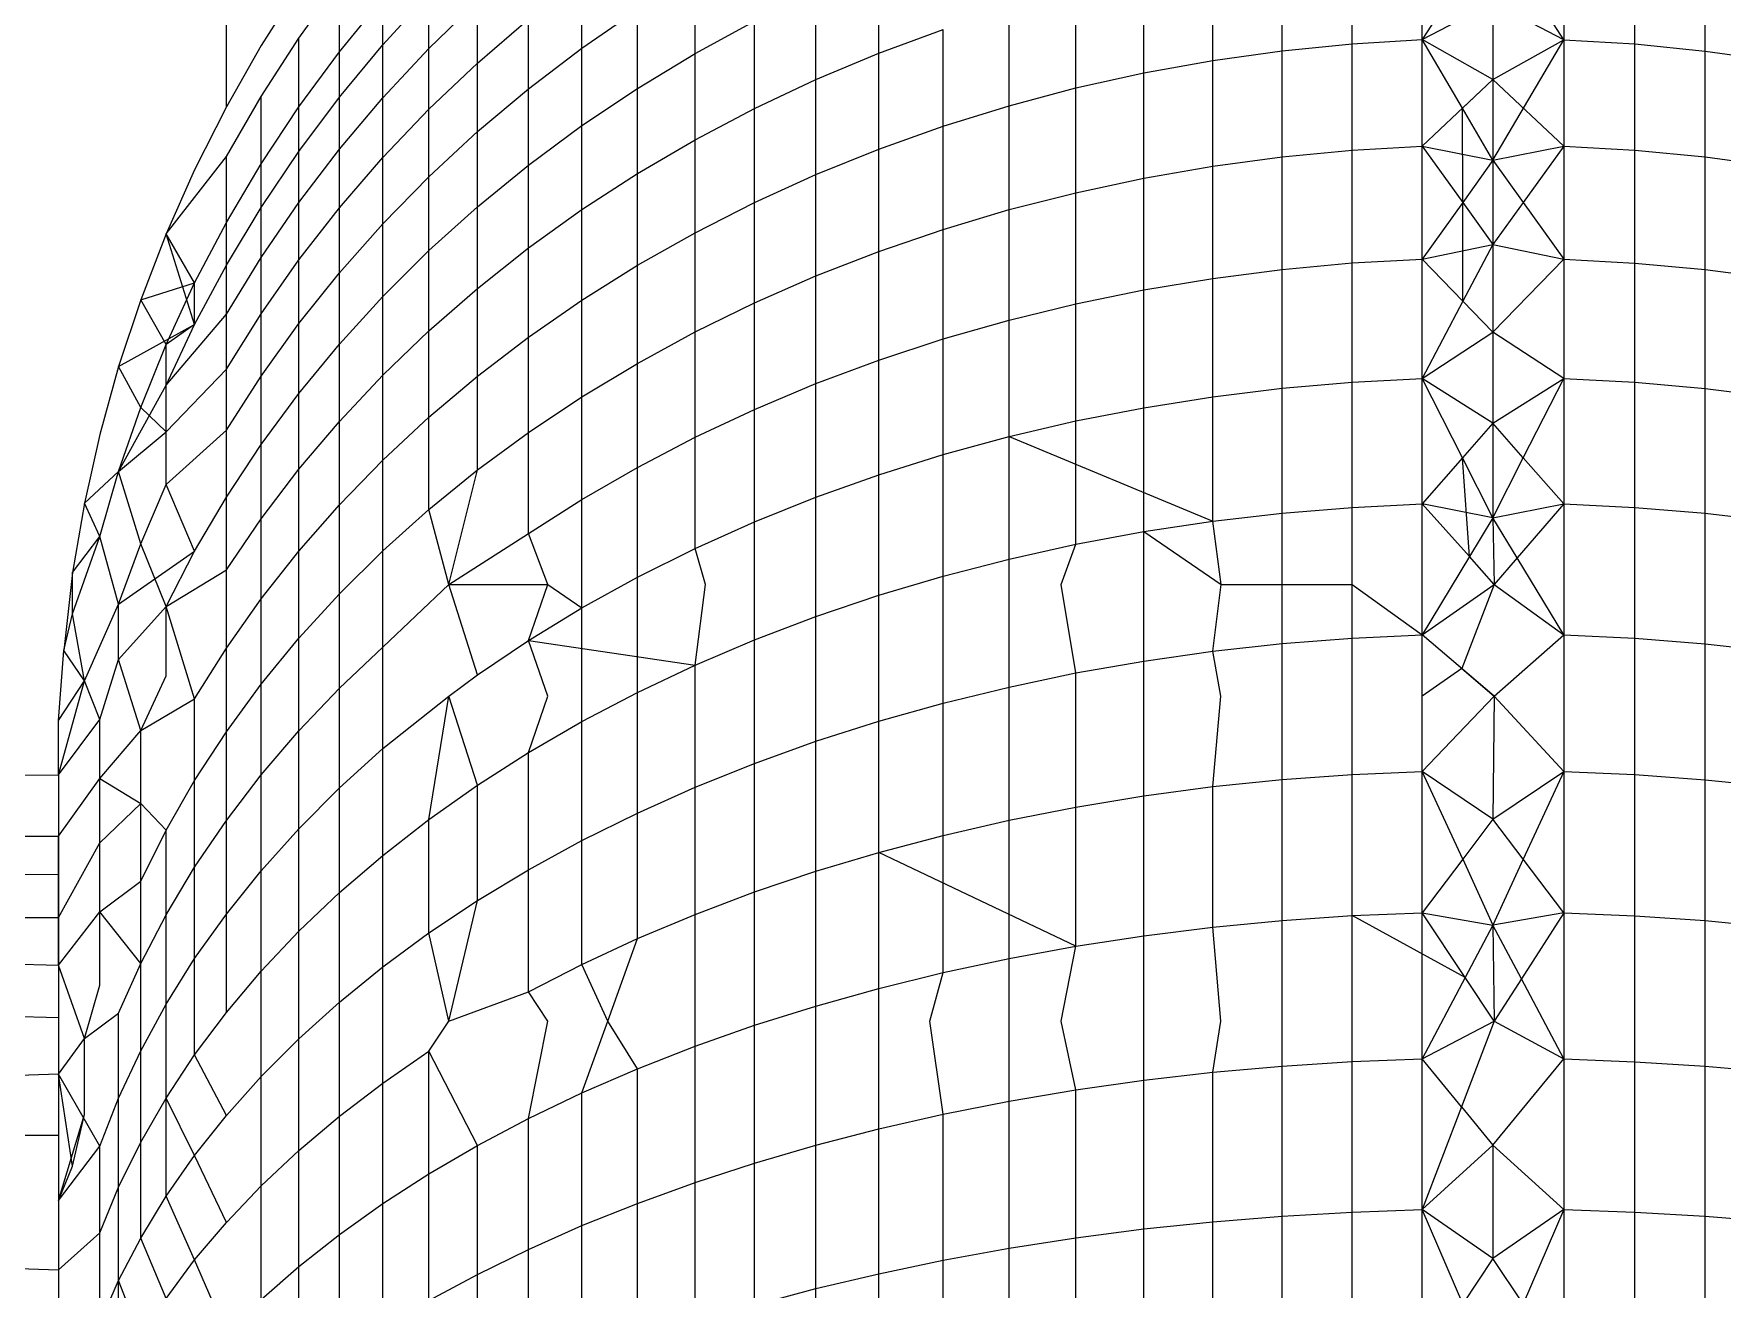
# Model space of a CAD drawing. Header units: inches. Extents: x 17 to 4615, y 5 to 3256.
# Drawn here: x 741.915 to 743.207, y 2418.563 to 2419.524 of the extents above; entities that cross this region are included whole.
import ezdxf

# ---------------------------------------------------------------- set-up
doc = ezdxf.new("R2010")
doc.units = ezdxf.units.IN
doc.header["$MEASUREMENT"] = 0

msp = doc.modelspace()

# ---------------------------------------------------------------- linework, layer by layer
for p, q in [((742.0622, 2419.4679), (742.0263, 2516.9059)), ((743.0858, 2419.5191), (743.0315, 2419.6033)), ((742.8702, 2419.5107), (742.8702, 2419.5866)), ((742.9237, 2419.516), (742.9237, 2419.5921)), ((742.9775, 2419.5192), (742.9775, 2419.5954)), ((743.0858, 2419.5954), (743.0858, 2419.5191)), ((743.1401, 2419.5159), (743.1401, 2419.592)), ((743.194, 2419.5105), (743.194, 2419.5865)), ((742.5616, 2419.5088), (742.5616, 2419.5769)), ((742.8171, 2419.5033), (742.8171, 2419.5789)), ((742.1177, 2419.5603), (742.0888, 2419.5147)), ((742.1177, 2419.5204), (742.1487, 2419.5637)), ((742.1487, 2419.5099), (742.1487, 2419.5637)), ((742.3342, 2419.5127), (742.3342, 2419.5667)), ((742.4209, 2419.5085), (742.4209, 2419.5693)), ((742.7644, 2419.4938), (742.7644, 2419.5691)), ((743.0087, 2419.5677), (742.9775, 2419.5192)), ((742.1487, 2419.5099), (742.1819, 2419.5506)), ((742.1819, 2419.5153), (742.2171, 2419.5537)), ((742.1819, 2419.5153), (742.1819, 2419.5506)), ((742.2171, 2419.5124), (742.2171, 2419.5537)), ((742.2171, 2419.5124), (742.2543, 2419.5485)), ((742.2543, 2419.5012), (742.2543, 2419.5485)), ((742.5134, 2419.4886), (742.5134, 2419.5561)), ((742.7124, 2419.4822), (742.7124, 2419.5572)), ((742.9775, 2419.5192), (743.0315, 2419.5474)), ((743.0858, 2419.5191), (743.0315, 2419.5474)), ((743.0315, 2419.5474), (743.0315, 2419.4886)), ((742.2543, 2419.5012), (742.2934, 2419.5349)), ((742.2934, 2419.4816), (742.2934, 2419.5349)), ((742.3342, 2419.5127), (742.3768, 2419.5419)), ((742.3768, 2419.4819), (742.3768, 2419.5419)), ((742.4209, 2419.5085), (742.4664, 2419.5333)), ((742.4664, 2419.4665), (742.4664, 2419.5333)), ((742.6612, 2419.4686), (742.6612, 2419.5431)), ((742.0888, 2419.4757), (742.1177, 2419.5204)), ((742.1177, 2419.4677), (742.1177, 2419.5204)), ((742.5616, 2419.5088), (742.6109, 2419.5269)), ((742.6109, 2419.453), (742.6109, 2419.5269)), ((742.0888, 2419.5147), (742.0622, 2419.4679)), ((742.1177, 2419.4677), (742.1487, 2419.5099)), ((742.1487, 2419.4752), (742.1819, 2419.5153)), ((742.1487, 2419.4752), (742.1487, 2419.5099)), ((742.1819, 2419.4747), (742.1819, 2419.5153)), ((742.1819, 2419.4747), (742.2171, 2419.5124)), ((742.2171, 2419.4659), (742.2171, 2419.5124)), ((742.2934, 2419.4816), (742.3342, 2419.5127)), ((742.3342, 2419.4534), (742.3342, 2419.5127)), ((742.3768, 2419.4819), (742.4209, 2419.5085)), ((742.4209, 2419.4425), (742.4209, 2419.5085)), ((742.5134, 2419.4886), (742.5616, 2419.5088)), ((742.5616, 2419.4355), (742.5616, 2419.5088)), ((742.8171, 2419.5033), (742.8702, 2419.5107)), ((742.8702, 2419.5107), (742.9237, 2419.516)), ((742.8702, 2419.4295), (742.8702, 2419.5107)), ((742.9237, 2419.516), (742.9775, 2419.5192)), ((742.9237, 2419.4346), (742.9237, 2419.516)), ((742.9775, 2419.4377), (742.9775, 2419.5192)), ((743.0315, 2419.4886), (742.9775, 2419.5192)), ((743.0082, 2419.4667), (742.9775, 2419.5192)), ((743.0315, 2419.4886), (743.0858, 2419.5191)), ((743.0315, 2419.4269), (743.0858, 2419.5191)), ((743.0858, 2419.5191), (743.1401, 2419.5159)), ((743.0858, 2419.5191), (743.0858, 2419.4377)), ((743.1401, 2419.5159), (743.194, 2419.5105)), ((743.1401, 2419.4346), (743.1401, 2419.5159)), ((743.194, 2419.5105), (743.2475, 2419.503)), ((743.194, 2419.4294), (743.194, 2419.5105)), ((742.2171, 2419.4659), (742.2543, 2419.5012)), ((742.2543, 2419.4488), (742.2543, 2419.5012)), ((742.7124, 2419.4822), (742.7644, 2419.4938)), ((742.7644, 2419.4938), (742.8171, 2419.5033)), ((742.7644, 2419.4133), (742.7644, 2419.4938)), ((742.8171, 2419.4224), (742.8171, 2419.5033)), ((742.2543, 2419.4488), (742.2934, 2419.4816)), ((742.2934, 2419.4232), (742.2934, 2419.4816)), ((742.3342, 2419.4534), (742.3768, 2419.4819)), ((742.3768, 2419.4167), (742.3768, 2419.4819)), ((742.4664, 2419.4665), (742.5134, 2419.4886)), ((742.5134, 2419.416), (742.5134, 2419.4886)), ((742.6612, 2419.4686), (742.7124, 2419.4822)), ((742.7124, 2419.4021), (742.7124, 2419.4822)), ((742.9775, 2419.4377), (743.0315, 2419.4886)), ((743.0082, 2419.4667), (743.0315, 2419.4886)), ((743.0858, 2419.4377), (743.0315, 2419.4886)), ((743.0315, 2419.4886), (743.0315, 2419.4269)), ((742.0622, 2419.4679), (742.0379, 2419.4197)), ((742.0622, 2419.4297), (742.0888, 2419.4757)), ((742.0888, 2419.4241), (742.0888, 2419.4757)), ((742.0888, 2419.4241), (742.1177, 2419.4677)), ((742.1177, 2419.4337), (742.1487, 2419.4752)), ((742.1177, 2419.4337), (742.1177, 2419.4677)), ((742.1487, 2419.4354), (742.1487, 2419.4752)), ((742.1487, 2419.4354), (742.1819, 2419.4747)), ((742.1819, 2419.429), (742.1819, 2419.4747)), ((742.6109, 2419.453), (742.6612, 2419.4686)), ((742.6612, 2419.3891), (742.6612, 2419.4686)), ((742.1819, 2419.429), (742.2171, 2419.4659)), ((742.2171, 2419.4143), (742.2171, 2419.4659)), ((742.4209, 2419.4425), (742.4664, 2419.4665)), ((742.4664, 2419.3946), (742.4664, 2419.4665)), ((743.0315, 2419.4269), (743.0082, 2419.4667)), ((743.0084, 2419.3946), (743.0082, 2419.4667)), ((742.2171, 2419.4143), (742.2543, 2419.4488)), ((742.2543, 2419.3913), (742.2543, 2419.4488)), ((742.2934, 2419.4232), (742.3342, 2419.4534)), ((742.3342, 2419.3891), (742.3342, 2419.4534)), ((742.3768, 2419.4167), (742.4209, 2419.4425)), ((742.4209, 2419.3714), (742.4209, 2419.4425)), ((742.5616, 2419.4355), (742.6109, 2419.453)), ((742.6109, 2419.374), (742.6109, 2419.453)), ((742.0161, 2419.3705), (742.0622, 2419.4297)), ((742.0622, 2419.3792), (742.0622, 2419.4297)), ((742.0888, 2419.3908), (742.1177, 2419.4337)), ((742.1177, 2419.3946), (742.1487, 2419.4354)), ((742.1177, 2419.3946), (742.1177, 2419.4337)), ((742.1487, 2419.3905), (742.1487, 2419.4354)), ((742.1487, 2419.3905), (742.1819, 2419.429)), ((742.1819, 2419.3783), (742.1819, 2419.429)), ((742.5134, 2419.416), (742.5616, 2419.4355)), ((742.5616, 2419.3571), (742.5616, 2419.4355)), ((742.8171, 2419.4224), (742.8702, 2419.4295)), ((742.8702, 2419.4295), (742.9237, 2419.4346)), ((742.8702, 2419.3434), (742.8702, 2419.4295)), ((742.9237, 2419.4346), (742.9775, 2419.4377)), ((742.9237, 2419.3483), (742.9237, 2419.4346)), ((742.9775, 2419.3512), (742.9775, 2419.4377)), ((742.9775, 2419.4377), (743.0315, 2419.4269)), ((742.9775, 2419.4377), (743.0084, 2419.3946)), ((743.0315, 2419.4269), (743.0858, 2419.4377)), ((743.0858, 2419.4377), (743.0547, 2419.3946)), ((743.0858, 2419.4377), (743.1401, 2419.4346)), ((743.0858, 2419.4377), (743.0858, 2419.3512)), ((743.1401, 2419.4346), (743.194, 2419.4294)), ((743.1401, 2419.3482), (743.1401, 2419.4346)), ((743.194, 2419.4294), (743.2475, 2419.4221)), ((743.194, 2419.3432), (743.194, 2419.4294)), ((742.0379, 2419.4197), (742.0161, 2419.3705)), ((742.0622, 2419.3792), (742.0888, 2419.4241)), ((742.0888, 2419.3908), (742.0888, 2419.4241)), ((742.2543, 2419.3913), (742.2934, 2419.4232)), ((742.2934, 2419.3598), (742.2934, 2419.4232)), ((742.3342, 2419.3891), (742.3768, 2419.4167)), ((742.3768, 2419.3465), (742.3768, 2419.4167)), ((742.4664, 2419.3946), (742.5134, 2419.416)), ((742.5134, 2419.3384), (742.5134, 2419.416)), ((742.7644, 2419.4133), (742.8171, 2419.4224)), ((742.8171, 2419.3365), (742.8171, 2419.4224)), ((743.0315, 2419.4269), (743.0084, 2419.3946)), ((743.0315, 2419.4269), (743.0315, 2419.3625)), ((743.0315, 2419.4269), (743.0547, 2419.3946)), ((742.1819, 2419.3783), (742.2171, 2419.4143)), ((742.2171, 2419.3578), (742.2171, 2419.4143)), ((742.7124, 2419.4021), (742.7644, 2419.4133)), ((742.7644, 2419.3278), (742.7644, 2419.4133)), ((742.0622, 2419.3466), (742.0888, 2419.3908)), ((742.0888, 2419.3525), (742.1177, 2419.3946)), ((742.0888, 2419.3525), (742.0888, 2419.3908)), ((742.1177, 2419.3507), (742.1177, 2419.3946)), ((742.1177, 2419.3507), (742.1487, 2419.3905)), ((742.1487, 2419.3408), (742.1487, 2419.3905)), ((742.2171, 2419.3578), (742.2543, 2419.3913)), ((742.2543, 2419.3288), (742.2543, 2419.3913)), ((742.4209, 2419.3714), (742.4664, 2419.3946)), ((742.4664, 2419.3178), (742.4664, 2419.3946)), ((742.6612, 2419.3891), (742.7124, 2419.4021)), ((742.7124, 2419.3171), (742.7124, 2419.4021)), ((743.0084, 2419.3946), (742.9775, 2419.3512)), ((743.0084, 2419.3946), (743.0315, 2419.3625)), ((743.0086, 2419.319), (743.0084, 2419.3946)), ((743.0547, 2419.3946), (743.0315, 2419.3625)), ((743.0547, 2419.3946), (743.0858, 2419.3512)), ((742.0379, 2419.3331), (742.0622, 2419.3792)), ((742.0622, 2419.3466), (742.0622, 2419.3792)), ((742.1487, 2419.3408), (742.1819, 2419.3783)), ((742.1819, 2419.3227), (742.1819, 2419.3783)), ((742.2934, 2419.3598), (742.3342, 2419.3891)), ((742.3342, 2419.3198), (742.3342, 2419.3891)), ((742.6109, 2419.374), (742.6612, 2419.3891)), ((742.6612, 2419.3046), (742.6612, 2419.3891)), ((742.0161, 2419.3705), (741.9967, 2419.3202)), ((742.0379, 2419.3331), (742.0161, 2419.3705)), ((742.0379, 2419.3012), (742.0161, 2419.3705)), ((742.3768, 2419.3465), (742.4209, 2419.3714)), ((742.4209, 2419.2955), (742.4209, 2419.3714)), ((742.5616, 2419.3571), (742.6109, 2419.374)), ((742.6109, 2419.2902), (742.6109, 2419.374)), ((742.0622, 2419.3092), (742.0888, 2419.3525)), ((742.0888, 2419.3095), (742.0888, 2419.3525)), ((742.1819, 2419.3227), (742.2171, 2419.3578)), ((742.2171, 2419.2964), (742.2171, 2419.3578)), ((742.2543, 2419.3288), (742.2934, 2419.3598)), ((742.2934, 2419.2915), (742.2934, 2419.3598)), ((742.5134, 2419.3384), (742.5616, 2419.3571)), ((742.5616, 2419.274), (742.5616, 2419.3571)), ((742.9775, 2419.3512), (743.0315, 2419.3625)), ((743.0315, 2419.3625), (743.0086, 2419.319)), ((743.0315, 2419.3625), (743.0858, 2419.3512)), ((743.0315, 2419.3625), (743.0315, 2419.2954)), ((742.0379, 2419.3012), (742.0622, 2419.3466)), ((742.0622, 2419.3092), (742.0622, 2419.3466)), ((742.0888, 2419.3095), (742.1177, 2419.3507)), ((742.1177, 2419.3019), (742.1177, 2419.3507)), ((742.1177, 2419.3019), (742.1487, 2419.3408)), ((742.1487, 2419.2862), (742.1487, 2419.3408)), ((742.3342, 2419.3198), (742.3768, 2419.3465)), ((742.3768, 2419.2715), (742.3768, 2419.3465)), ((742.4664, 2419.3178), (742.5134, 2419.3384)), ((742.5134, 2419.256), (742.5134, 2419.3384)), ((742.8171, 2419.3365), (742.8702, 2419.3434)), ((742.8702, 2419.3434), (742.9237, 2419.3483)), ((742.8702, 2419.2524), (742.8702, 2419.3434)), ((742.9237, 2419.3483), (742.9775, 2419.3512)), ((742.9237, 2419.2571), (742.9237, 2419.3483)), ((742.9775, 2419.2599), (742.9775, 2419.3512)), ((743.0086, 2419.319), (742.9775, 2419.3512)), ((743.0315, 2419.2954), (743.0858, 2419.3512)), ((743.0858, 2419.3512), (743.1401, 2419.3482)), ((743.0858, 2419.3512), (743.0858, 2419.2599)), ((743.1401, 2419.3482), (743.194, 2419.3432)), ((743.1401, 2419.257), (743.1401, 2419.3482)), ((743.194, 2419.3432), (743.2475, 2419.3363)), ((743.194, 2419.2523), (743.194, 2419.3432)), ((741.9967, 2419.3202), (742.0379, 2419.3331)), ((742.0161, 2419.2859), (742.0379, 2419.3331)), ((742.0379, 2419.3012), (742.0379, 2419.3331)), ((742.2171, 2419.2964), (742.2543, 2419.3288)), ((742.2543, 2419.2617), (742.2543, 2419.3288)), ((742.7124, 2419.3171), (742.7644, 2419.3278)), ((742.7644, 2419.3278), (742.8171, 2419.3365)), ((742.7644, 2419.2375), (742.7644, 2419.3278)), ((742.8171, 2419.2459), (742.8171, 2419.3365)), ((741.9967, 2419.3202), (741.9797, 2419.269)), ((742.0161, 2419.2859), (741.9967, 2419.3202)), ((742.1487, 2419.2862), (742.1819, 2419.3227)), ((742.1819, 2419.2624), (742.1819, 2419.3227)), ((742.2934, 2419.2915), (742.3342, 2419.3198)), ((742.3342, 2419.2459), (742.3342, 2419.3198)), ((742.4209, 2419.2955), (742.4664, 2419.3178)), ((742.4664, 2419.2363), (742.4664, 2419.3178)), ((742.6612, 2419.3046), (742.7124, 2419.3171)), ((742.7124, 2419.2274), (742.7124, 2419.3171)), ((743.0086, 2419.319), (742.9775, 2419.2599)), ((743.0315, 2419.2954), (743.0086, 2419.319)), ((741.9797, 2419.269), (742.0379, 2419.3012)), ((742.0161, 2419.2548), (742.0622, 2419.3092)), ((742.0161, 2419.2548), (742.0379, 2419.3012)), ((742.0379, 2419.3012), (742.0161, 2419.2859)), ((742.0622, 2419.2671), (742.0888, 2419.3095)), ((742.0622, 2419.2671), (742.0622, 2419.3092)), ((742.0888, 2419.2617), (742.0888, 2419.3095)), ((742.0888, 2419.2617), (742.1177, 2419.3019)), ((742.1177, 2419.2484), (742.1177, 2419.3019)), ((742.6109, 2419.2902), (742.6612, 2419.3046)), ((742.6612, 2419.2154), (742.6612, 2419.3046)), ((742.1819, 2419.2624), (742.2171, 2419.2964)), ((742.2171, 2419.2303), (742.2171, 2419.2964)), ((742.2543, 2419.2617), (742.2934, 2419.2915)), ((742.2934, 2419.2186), (742.2934, 2419.2915)), ((742.3768, 2419.2715), (742.4209, 2419.2955)), ((742.4209, 2419.2149), (742.4209, 2419.2955)), ((742.5616, 2419.274), (742.6109, 2419.2902)), ((742.6109, 2419.2017), (742.6109, 2419.2902)), ((742.9775, 2419.2599), (743.0315, 2419.2954)), ((743.0858, 2419.2599), (743.0315, 2419.2954)), ((743.0315, 2419.2954), (743.0315, 2419.2257)), ((741.9967, 2419.2377), (742.0161, 2419.2859)), ((742.0161, 2419.2548), (742.0161, 2419.2859)), ((742.1177, 2419.2484), (742.1487, 2419.2862)), ((742.1487, 2419.227), (742.1487, 2419.2862)), ((742.5134, 2419.256), (742.5616, 2419.274)), ((742.5616, 2419.1862), (742.5616, 2419.274)), ((741.9797, 2419.269), (741.9653, 2419.2171)), ((741.9967, 2419.2377), (741.9797, 2419.269)), ((742.0161, 2419.2191), (742.0622, 2419.2671)), ((742.0622, 2419.2203), (742.0622, 2419.2671)), ((742.0622, 2419.2203), (742.0888, 2419.2617)), ((742.0888, 2419.2093), (742.0888, 2419.2617)), ((742.1487, 2419.227), (742.1819, 2419.2624)), ((742.1819, 2419.1975), (742.1819, 2419.2624)), ((742.2171, 2419.2303), (742.2543, 2419.2617)), ((742.2543, 2419.1899), (742.2543, 2419.2617)), ((742.3342, 2419.2459), (742.3768, 2419.2715)), ((742.3768, 2419.1919), (742.3768, 2419.2715)), ((741.9797, 2419.1887), (742.0161, 2419.2548)), ((742.0161, 2419.2191), (742.0161, 2419.2548)), ((742.0888, 2419.2093), (742.1177, 2419.2484)), ((742.1177, 2419.1904), (742.1177, 2419.2484)), ((742.4664, 2419.2363), (742.5134, 2419.256)), ((742.5134, 2419.1691), (742.5134, 2419.256)), ((742.8171, 2419.2459), (742.8702, 2419.2524)), ((742.8702, 2419.2524), (742.9237, 2419.2571)), ((742.8702, 2419.1569), (742.8702, 2419.2524)), ((742.9237, 2419.2571), (742.9775, 2419.2599)), ((742.9237, 2419.1613), (742.9237, 2419.2571)), ((742.9775, 2419.164), (742.9775, 2419.2599)), ((743.0315, 2419.2257), (742.9775, 2419.2599)), ((743.0083, 2419.1992), (742.9775, 2419.2599)), ((743.0315, 2419.2257), (743.0858, 2419.2599)), ((743.0548, 2419.1992), (743.0858, 2419.2599)), ((743.0858, 2419.2599), (743.1401, 2419.257)), ((743.0858, 2419.2599), (743.0858, 2419.164)), ((743.1401, 2419.257), (743.194, 2419.2523)), ((743.1401, 2419.1613), (743.1401, 2419.257)), ((743.194, 2419.2523), (743.2475, 2419.2457)), ((743.194, 2419.1568), (743.194, 2419.2523)), ((741.9797, 2419.1887), (741.9967, 2419.2377)), ((741.9967, 2419.2377), (742.0161, 2419.2191)), ((742.2934, 2419.2186), (742.3342, 2419.2459)), ((742.3342, 2419.1673), (742.3342, 2419.2459)), ((742.4209, 2419.2149), (742.4664, 2419.2363)), ((742.4664, 2419.1503), (742.4664, 2419.2363)), ((742.7124, 2419.2274), (742.7644, 2419.2375)), ((742.7644, 2419.2375), (742.8171, 2419.2459)), ((742.7644, 2419.1428), (742.7644, 2419.2375)), ((742.8171, 2419.1507), (742.8171, 2419.2459)), ((742.1177, 2419.1904), (742.1487, 2419.227)), ((742.1487, 2419.1633), (742.1487, 2419.227)), ((742.1819, 2419.1975), (742.2171, 2419.2303)), ((742.2171, 2419.1597), (742.2171, 2419.2303)), ((742.6612, 2419.2154), (742.7124, 2419.2274)), ((742.7124, 2419.1331), (742.7124, 2419.2274)), ((743.0315, 2419.2257), (743.0083, 2419.1992)), ((743.0315, 2419.2257), (743.0315, 2419.1534)), ((743.0548, 2419.1992), (743.0315, 2419.2257)), ((741.9653, 2419.2171), (741.9535, 2419.1645)), ((741.9797, 2419.1887), (742.0161, 2419.2191)), ((742.0161, 2419.1789), (742.0622, 2419.2203)), ((742.0161, 2419.1789), (742.0161, 2419.2191)), ((742.0622, 2419.1691), (742.0622, 2419.2203)), ((742.0622, 2419.1691), (742.0888, 2419.2093)), ((742.0888, 2419.1525), (742.0888, 2419.2093)), ((742.2543, 2419.1899), (742.2934, 2419.2186)), ((742.2934, 2419.1412), (742.2934, 2419.2186)), ((742.3768, 2419.1919), (742.4209, 2419.2149)), ((742.4209, 2419.1299), (742.4209, 2419.2149)), ((742.6109, 2419.2017), (742.6612, 2419.2154)), ((742.6612, 2419.1217), (742.6612, 2419.2154)), ((742.6612, 2419.2154), (742.8171, 2419.1507)), ((742.1487, 2419.1633), (742.1819, 2419.1975)), ((742.1819, 2419.1281), (742.1819, 2419.1975)), ((742.5616, 2419.1862), (742.6109, 2419.2017)), ((742.6109, 2419.1087), (742.6109, 2419.2017)), ((743.0083, 2419.1992), (742.9775, 2419.164)), ((743.0315, 2419.1534), (743.0083, 2419.1992)), ((743.0135, 2419.1236), (743.0083, 2419.1992)), ((743.0315, 2419.1534), (743.0548, 2419.1992)), ((743.0858, 2419.164), (743.0548, 2419.1992)), ((741.9535, 2419.1645), (741.9797, 2419.1887)), ((741.9653, 2419.139), (741.9797, 2419.1887)), ((741.9967, 2419.1334), (741.9797, 2419.1887)), ((742.0888, 2419.1525), (742.1177, 2419.1904)), ((742.1177, 2419.1279), (742.1177, 2419.1904)), ((742.2171, 2419.1597), (742.2543, 2419.1899)), ((742.2324, 2419.1023), (742.2543, 2419.1899)), ((742.3342, 2419.1673), (742.3768, 2419.1919)), ((742.3768, 2419.1079), (742.3768, 2419.1919)), ((742.5134, 2419.1691), (742.5616, 2419.1862)), ((742.5616, 2419.094), (742.5616, 2419.1862)), ((741.9967, 2419.1334), (742.0161, 2419.1789)), ((742.0379, 2419.1277), (742.0161, 2419.1789)), ((741.9535, 2419.1645), (741.9443, 2419.1115)), ((741.9653, 2419.139), (741.9535, 2419.1645)), ((742.0379, 2419.1277), (742.0622, 2419.1691)), ((742.0622, 2419.1134), (742.0622, 2419.1691)), ((742.1177, 2419.1279), (742.1487, 2419.1633)), ((742.1487, 2419.0952), (742.1487, 2419.1633)), ((742.1819, 2419.1281), (742.2171, 2419.1597)), ((742.2324, 2419.1023), (742.2171, 2419.1597)), ((742.2934, 2419.1412), (742.3342, 2419.1673)), ((742.3342, 2419.0844), (742.3342, 2419.1673)), ((742.4664, 2419.1503), (742.5134, 2419.1691)), ((742.5134, 2419.0777), (742.5134, 2419.1691)), ((742.8702, 2419.1569), (742.9237, 2419.1613)), ((742.9237, 2419.1613), (742.9775, 2419.164)), ((742.9237, 2419.1023), (742.9237, 2419.1613)), ((743.0315, 2419.1534), (742.9775, 2419.164)), ((743.0135, 2419.1236), (742.9775, 2419.164)), ((742.9775, 2419.0637), (742.9775, 2419.164)), ((743.0315, 2419.1534), (743.0858, 2419.164)), ((743.0858, 2419.164), (743.0501, 2419.1227)), ((743.0858, 2419.164), (743.1401, 2419.1613)), ((743.0858, 2419.164), (743.0858, 2419.0637)), ((743.1401, 2419.1613), (743.194, 2419.1568)), ((743.1401, 2419.0612), (743.1401, 2419.1613)), ((742.0622, 2419.1134), (742.0888, 2419.1525)), ((742.0888, 2419.0913), (742.0888, 2419.1525)), ((742.4209, 2419.1299), (742.4664, 2419.1503)), ((742.4664, 2419.0599), (742.4664, 2419.1503)), ((742.7644, 2419.1428), (742.8171, 2419.1507)), ((742.8171, 2419.1507), (742.8702, 2419.1569)), ((742.8235, 2419.1023), (742.8171, 2419.1507)), ((742.8702, 2419.1023), (742.8702, 2419.1569)), ((743.0315, 2419.1534), (743.0135, 2419.1236)), ((743.0315, 2419.1534), (743.0324, 2419.1023)), ((743.0501, 2419.1227), (743.0315, 2419.1534)), ((743.194, 2419.1568), (743.2475, 2419.1505)), ((743.194, 2419.0569), (743.194, 2419.1568)), ((741.9443, 2419.1115), (741.9653, 2419.139)), ((741.9443, 2419.0797), (741.9653, 2419.139)), ((741.9797, 2419.0871), (741.9653, 2419.139)), ((741.9797, 2419.0871), (741.9967, 2419.1334)), ((742.0161, 2419.0854), (741.9967, 2419.1334)), ((742.2324, 2419.1023), (742.2934, 2419.1412)), ((742.3082, 2419.1023), (742.2934, 2419.1412)), ((742.6612, 2419.1217), (742.7124, 2419.1331)), ((742.701, 2419.1023), (742.7124, 2419.1331)), ((742.7124, 2419.1331), (742.7644, 2419.1428)), ((742.7644, 2419.1428), (742.8235, 2419.1023)), ((742.7644, 2419.0437), (742.7644, 2419.1428)), ((741.9797, 2419.0871), (742.0379, 2419.1277)), ((742.0161, 2419.0854), (742.0379, 2419.1277)), ((742.0888, 2419.0913), (742.1177, 2419.1279)), ((742.1177, 2419.0611), (742.1177, 2419.1279)), ((742.1487, 2419.0952), (742.1819, 2419.1281)), ((742.1819, 2419.0544), (742.1819, 2419.1281)), ((742.3768, 2419.1079), (742.4209, 2419.1299)), ((742.4289, 2419.1023), (742.4209, 2419.1299)), ((742.6109, 2419.1087), (742.6612, 2419.1217)), ((742.6612, 2419.0238), (742.6612, 2419.1217)), ((743.0135, 2419.1236), (742.9775, 2419.0637)), ((743.0324, 2419.1023), (743.0135, 2419.1236)), ((743.0501, 2419.1227), (743.0324, 2419.1023)), ((743.0858, 2419.0637), (743.0501, 2419.1227)), ((741.9443, 2419.1115), (741.9377, 2419.0518)), ((741.9443, 2419.0797), (741.9443, 2419.1115)), ((742.0161, 2419.0854), (742.0622, 2419.1134)), ((742.0622, 2419.0536), (742.0622, 2419.1134)), ((742.3342, 2419.0844), (742.3768, 2419.1079)), ((742.3768, 2419.0196), (742.3768, 2419.1079)), ((742.5616, 2419.094), (742.6109, 2419.1087)), ((742.6109, 2419.0115), (742.6109, 2419.1087)), ((742.1177, 2419.0611), (742.1487, 2419.0952)), ((742.1487, 2419.0229), (742.1487, 2419.0952)), ((742.1819, 2419.0544), (742.2324, 2419.1023)), ((742.2543, 2419.0332), (742.2324, 2419.1023)), ((742.2324, 2419.1023), (742.3082, 2419.1023)), ((742.2934, 2419.0595), (742.3082, 2419.1023)), ((742.3082, 2419.1023), (742.3342, 2419.0844)), ((742.4209, 2419.0405), (742.4289, 2419.1023)), ((742.5134, 2419.0777), (742.5616, 2419.094)), ((742.5616, 2418.9976), (742.5616, 2419.094)), ((742.7124, 2419.0346), (742.701, 2419.1023)), ((742.8171, 2419.0512), (742.8235, 2419.1023)), ((742.8235, 2419.1023), (742.8702, 2419.1023)), ((742.8702, 2419.057), (742.8702, 2419.1023)), ((742.8702, 2419.1023), (742.9237, 2419.1023)), ((742.9237, 2419.0612), (742.9237, 2419.1023)), ((742.9237, 2419.1023), (742.9775, 2419.0637)), ((742.9775, 2419.0637), (743.0324, 2419.1023)), ((743.0324, 2419.1023), (743.0077, 2419.0379)), ((743.0324, 2419.1023), (743.0858, 2419.0637)), ((741.9535, 2419.0286), (741.9797, 2419.0871)), ((741.9797, 2419.0448), (741.9797, 2419.0871)), ((741.9797, 2419.0448), (742.0161, 2419.0854)), ((742.0161, 2419.0324), (742.0161, 2419.0854)), ((742.0379, 2419.0149), (742.0161, 2419.0854)), ((742.0622, 2419.0536), (742.0888, 2419.0913)), ((742.0888, 2419.0259), (742.0888, 2419.0913)), ((742.2934, 2419.0595), (742.3342, 2419.0844)), ((742.3342, 2418.9974), (742.3342, 2419.0844)), ((741.9377, 2419.0518), (741.9443, 2419.0797)), ((741.9535, 2419.0286), (741.9443, 2419.0797)), ((742.4664, 2419.0599), (742.5134, 2419.0777)), ((742.5134, 2418.9823), (742.5134, 2419.0777)), ((742.0888, 2419.0259), (742.1177, 2419.0611)), ((742.1177, 2418.9903), (742.1177, 2419.0611)), ((742.1487, 2419.0229), (742.1819, 2419.0544)), ((742.1819, 2418.9767), (742.1819, 2419.0544)), ((742.2543, 2419.0332), (742.2934, 2419.0595)), ((742.3082, 2419.0167), (742.2934, 2419.0595)), ((742.2934, 2419.0595), (742.4209, 2419.0405)), ((742.4209, 2419.0405), (742.4664, 2419.0599)), ((742.4664, 2418.9654), (742.4664, 2419.0599)), ((742.8171, 2419.0512), (742.8702, 2419.057)), ((742.8702, 2419.057), (742.9237, 2419.0612)), ((742.8702, 2418.9531), (742.8702, 2419.057)), ((742.9237, 2419.0612), (742.9775, 2419.0637)), ((742.9237, 2418.957), (742.9237, 2419.0612)), ((743.0324, 2419.0167), (742.9775, 2419.0637)), ((742.9775, 2419.0167), (742.9775, 2419.0637)), ((743.0324, 2419.0167), (743.0858, 2419.0637)), ((743.0858, 2419.0637), (743.1401, 2419.0612)), ((743.0858, 2419.0637), (743.0858, 2418.9593)), ((743.1401, 2419.0612), (743.194, 2419.0569)), ((743.1401, 2418.9569), (743.1401, 2419.0612)), ((743.194, 2419.0569), (743.2475, 2419.051)), ((743.194, 2418.9529), (743.194, 2419.0569)), ((741.9337, 2418.9983), (741.9377, 2419.0518)), ((741.9535, 2419.0286), (741.9377, 2419.0518)), ((741.9653, 2418.9989), (741.9797, 2419.0448)), ((741.9967, 2418.9905), (741.9797, 2419.0448)), ((742.0379, 2419.0149), (742.0622, 2419.0536)), ((742.0622, 2418.9896), (742.0622, 2419.0536)), ((742.7124, 2419.0346), (742.7644, 2419.0437)), ((742.7644, 2419.0437), (742.8171, 2419.0512)), ((742.7644, 2418.9405), (742.7644, 2419.0437)), ((742.8234, 2419.0167), (742.8171, 2419.0512)), ((741.9337, 2418.9983), (741.9535, 2419.0286)), ((741.9337, 2418.9567), (741.9535, 2419.0286)), ((741.9653, 2418.9989), (741.9535, 2419.0286)), ((741.9967, 2418.9905), (742.0161, 2419.0324)), ((742.2324, 2419.0167), (742.2543, 2419.0332)), ((742.3768, 2419.0196), (742.4209, 2419.0405)), ((742.4209, 2418.9471), (742.4209, 2419.0405)), ((742.6612, 2419.0238), (742.7124, 2419.0346)), ((742.7124, 2418.932), (742.7124, 2419.0346)), ((743.0077, 2419.0379), (742.9775, 2419.0167)), ((743.0077, 2419.0379), (743.0324, 2419.0167)), ((742.0622, 2418.9896), (742.0888, 2419.0259)), ((742.0888, 2418.9565), (742.0888, 2419.0259)), ((742.1177, 2418.9903), (742.1487, 2419.0229)), ((742.1487, 2418.9466), (742.1487, 2419.0229)), ((742.1819, 2418.9767), (742.2324, 2419.0167)), ((742.2171, 2418.9225), (742.2324, 2419.0167)), ((742.2543, 2418.9487), (742.2324, 2419.0167)), ((742.2934, 2418.9737), (742.3082, 2419.0167)), ((742.3342, 2418.9974), (742.3768, 2419.0196)), ((742.3768, 2418.9274), (742.3768, 2419.0196)), ((742.6109, 2419.0115), (742.6612, 2419.0238)), ((742.6612, 2418.9219), (742.6612, 2419.0238)), ((742.8171, 2418.9476), (742.8234, 2419.0167)), ((742.9775, 2418.9593), (743.0324, 2419.0167)), ((742.9775, 2418.9593), (742.9775, 2419.0167)), ((743.0324, 2419.0167), (743.0315, 2418.9228)), ((743.0858, 2418.9593), (743.0324, 2419.0167)), ((741.9967, 2418.9905), (742.0379, 2419.0149)), ((742.0379, 2418.9524), (742.0379, 2419.0149)), ((742.5616, 2418.9976), (742.6109, 2419.0115)), ((742.6109, 2418.9103), (742.6109, 2419.0115)), ((741.9337, 2418.9567), (741.9653, 2418.9989)), ((741.9337, 2418.9567), (741.9337, 2418.9983)), ((741.9653, 2418.9537), (741.9653, 2418.9989)), ((741.9653, 2418.9537), (741.9967, 2418.9905)), ((741.9967, 2418.9348), (741.9967, 2418.9905)), ((742.0379, 2418.9524), (742.0622, 2418.9896)), ((742.0622, 2418.9217), (742.0622, 2418.9896)), ((742.0888, 2418.9565), (742.1177, 2418.9903)), ((742.1177, 2418.9154), (742.1177, 2418.9903)), ((742.2934, 2418.9737), (742.3342, 2418.9974)), ((742.3342, 2418.9063), (742.3342, 2418.9974)), ((742.5134, 2418.9823), (742.5616, 2418.9976)), ((742.5616, 2418.8973), (742.5616, 2418.9976)), ((742.1487, 2418.9466), (742.1819, 2418.9767)), ((742.1819, 2418.895), (742.1819, 2418.9767)), ((742.4664, 2418.9654), (742.5134, 2418.9823)), ((742.5134, 2418.8828), (742.5134, 2418.9823)), ((742.2543, 2418.9487), (742.2934, 2418.9737)), ((742.2934, 2418.884), (742.2934, 2418.9737)), ((742.4209, 2418.9471), (742.4664, 2418.9654)), ((742.4664, 2418.867), (742.4664, 2418.9654)), ((741.8955, 2418.9564), (741.9337, 2418.9567)), ((741.9337, 2418.9567), (741.9337, 2418.9096)), ((741.9337, 2418.9096), (741.9653, 2418.9537)), ((741.9653, 2418.9047), (741.9653, 2418.9537)), ((741.9653, 2418.9537), (741.9967, 2418.9348)), ((742.0161, 2418.9143), (742.0379, 2418.9524)), ((742.0379, 2418.886), (742.0379, 2418.9524)), ((742.0622, 2418.9217), (742.0888, 2418.9565)), ((742.0888, 2418.8832), (742.0888, 2418.9565)), ((742.8171, 2418.9476), (742.8702, 2418.9531)), ((742.8702, 2418.9531), (742.9237, 2418.957)), ((742.8702, 2418.8452), (742.8702, 2418.9531)), ((742.9237, 2418.957), (742.9775, 2418.9593)), ((742.9237, 2418.8489), (742.9237, 2418.957)), ((742.9775, 2418.8511), (742.9775, 2418.9593)), ((743.0315, 2418.9228), (742.9775, 2418.9593)), ((743.0084, 2418.8921), (742.9775, 2418.9593)), ((743.0315, 2418.9228), (743.0858, 2418.9593)), ((743.0858, 2418.9593), (743.0548, 2418.892)), ((743.0858, 2418.9593), (743.1401, 2418.9569)), ((743.0858, 2418.9593), (743.0858, 2418.8511)), ((743.1401, 2418.9569), (743.194, 2418.9529)), ((743.1401, 2418.8488), (743.1401, 2418.9569)), ((743.194, 2418.9529), (743.2475, 2418.9474)), ((743.194, 2418.8451), (743.194, 2418.9529)), ((742.1177, 2418.9154), (742.1487, 2418.9466)), ((742.1487, 2418.8665), (742.1487, 2418.9466)), ((742.2171, 2418.9225), (742.2543, 2418.9487)), ((742.2543, 2418.8604), (742.2543, 2418.9487)), ((742.3768, 2418.9274), (742.4209, 2418.9471)), ((742.4209, 2418.8498), (742.4209, 2418.9471)), ((742.7124, 2418.932), (742.7644, 2418.9405)), ((742.7644, 2418.9405), (742.8171, 2418.9476)), ((742.7644, 2418.8335), (742.7644, 2418.9405)), ((742.8171, 2418.8401), (742.8171, 2418.9476)), ((741.9653, 2418.9047), (741.9967, 2418.9348)), ((741.9967, 2418.8753), (741.9967, 2418.9348)), ((742.0161, 2418.9143), (741.9967, 2418.9348)), ((742.3342, 2418.9063), (742.3768, 2418.9274)), ((742.3768, 2418.8313), (742.3768, 2418.9274)), ((742.6612, 2418.9219), (742.7124, 2418.932)), ((742.7124, 2418.8255), (742.7124, 2418.932)), ((741.9967, 2418.8753), (742.0161, 2418.9143)), ((742.0161, 2418.8495), (742.0161, 2418.9143)), ((742.0379, 2418.886), (742.0622, 2418.9217)), ((742.0622, 2418.85), (742.0622, 2418.9217)), ((742.0888, 2418.8832), (742.1177, 2418.9154)), ((742.1177, 2418.8369), (742.1177, 2418.9154)), ((742.1819, 2418.895), (742.2171, 2418.9225)), ((742.2171, 2418.8356), (742.2171, 2418.9225)), ((742.6109, 2418.9103), (742.6612, 2418.9219)), ((742.6612, 2418.8161), (742.6612, 2418.9219)), ((743.0315, 2418.9228), (743.0084, 2418.8921)), ((743.0548, 2418.892), (743.0315, 2418.9228)), ((741.8955, 2418.9097), (741.9337, 2418.9096)), ((741.9337, 2418.9096), (741.9337, 2418.8803)), ((741.9337, 2418.8474), (741.9337, 2418.9096)), ((741.9337, 2418.8474), (741.9653, 2418.9047)), ((741.9653, 2418.8519), (741.9653, 2418.9047)), ((742.2934, 2418.884), (742.3342, 2418.9063)), ((742.3342, 2418.8115), (742.3342, 2418.9063)), ((742.5616, 2418.8973), (742.6109, 2418.9103)), ((742.6109, 2418.8053), (742.6109, 2418.9103)), ((742.1487, 2418.8665), (742.1819, 2418.895)), ((742.1819, 2418.8097), (742.1819, 2418.895)), ((742.5134, 2418.8828), (742.5616, 2418.8973)), ((742.5616, 2418.7932), (742.5616, 2418.8973)), ((742.7124, 2418.8255), (742.5616, 2418.8973)), ((743.0084, 2418.8921), (742.9775, 2418.8511)), ((743.0084, 2418.8921), (743.0315, 2418.8416)), ((743.0548, 2418.892), (743.0315, 2418.8416)), ((743.0858, 2418.8511), (743.0548, 2418.892)), ((741.8955, 2418.8805), (741.9337, 2418.8803)), ((741.9337, 2418.8803), (741.9337, 2418.8474)), ((741.9337, 2418.8109), (741.9337, 2418.8803)), ((741.9653, 2418.8519), (741.9967, 2418.8753)), ((741.9967, 2418.8122), (741.9967, 2418.8753)), ((742.0161, 2418.8495), (742.0379, 2418.886)), ((742.0379, 2418.816), (742.0379, 2418.886)), ((742.0622, 2418.85), (742.0888, 2418.8832)), ((742.0888, 2418.8063), (742.0888, 2418.8832)), ((742.2543, 2418.8604), (742.2934, 2418.884)), ((742.2934, 2418.7905), (742.2934, 2418.884)), ((742.4664, 2418.867), (742.5134, 2418.8828)), ((742.5134, 2418.7797), (742.5134, 2418.8828)), ((742.1177, 2418.8369), (742.1487, 2418.8665)), ((742.1487, 2418.7827), (742.1487, 2418.8665)), ((742.2171, 2418.8356), (742.2543, 2418.8604)), ((742.2324, 2418.7681), (742.2543, 2418.8604)), ((742.4209, 2418.8498), (742.4664, 2418.867)), ((742.4664, 2418.765), (742.4664, 2418.867)), ((741.8956, 2418.8474), (741.9337, 2418.8474)), ((741.9337, 2418.8109), (741.9653, 2418.8519)), ((741.9337, 2418.8474), (741.9337, 2418.8109)), ((741.9653, 2418.7956), (741.9653, 2418.8519)), ((741.9967, 2418.8122), (741.9653, 2418.8519)), ((741.9967, 2418.8122), (742.0161, 2418.8495)), ((742.0161, 2418.7811), (742.0161, 2418.8495)), ((742.0379, 2418.816), (742.0622, 2418.85)), ((742.0622, 2418.7747), (742.0622, 2418.85)), ((742.3768, 2418.8313), (742.4209, 2418.8498)), ((742.4209, 2418.7489), (742.4209, 2418.8498)), ((742.8702, 2418.8452), (742.9237, 2418.8489)), ((742.9237, 2418.8489), (742.9775, 2418.8511)), ((743.0103, 2418.8015), (742.9237, 2418.8489)), ((742.9237, 2418.7372), (742.9237, 2418.8489)), ((742.9775, 2418.8511), (743.0315, 2418.8416)), ((743.0103, 2418.8015), (742.9775, 2418.8511)), ((742.9775, 2418.7392), (742.9775, 2418.8511)), ((743.0858, 2418.8511), (743.0315, 2418.8416)), ((743.0858, 2418.8511), (743.0533, 2418.8005)), ((743.0858, 2418.8511), (743.1401, 2418.8488)), ((743.0858, 2418.8511), (743.0858, 2418.7392)), ((743.1401, 2418.8488), (743.194, 2418.8451)), ((743.1401, 2418.7371), (743.1401, 2418.8488)), ((742.0888, 2418.8063), (742.1177, 2418.8369)), ((742.1177, 2418.7547), (742.1177, 2418.8369)), ((742.1819, 2418.8097), (742.2171, 2418.8356)), ((742.2324, 2418.7681), (742.2171, 2418.8356)), ((742.7644, 2418.8335), (742.8171, 2418.8401)), ((742.8171, 2418.8401), (742.8702, 2418.8452)), ((742.8233, 2418.7681), (742.8171, 2418.8401)), ((742.8702, 2418.7338), (742.8702, 2418.8452)), ((743.0315, 2418.8416), (743.0103, 2418.8015)), ((743.0315, 2418.8416), (743.0324, 2418.7681)), ((743.0533, 2418.8005), (743.0315, 2418.8416)), ((743.194, 2418.8451), (743.2475, 2418.8399)), ((743.194, 2418.7337), (743.194, 2418.8451)), ((742.3342, 2418.8115), (742.3768, 2418.8313)), ((742.3542, 2418.7681), (742.3768, 2418.8313)), ((742.6612, 2418.8161), (742.7124, 2418.8255)), ((742.701, 2418.7681), (742.7124, 2418.8255)), ((742.7124, 2418.8255), (742.7644, 2418.8335)), ((742.7644, 2418.723), (742.7644, 2418.8335)), ((741.8956, 2418.8121), (741.9337, 2418.8109)), ((741.9337, 2418.8109), (741.9337, 2418.7709)), ((741.9535, 2418.7549), (741.9337, 2418.8109)), ((741.9797, 2418.7742), (741.9967, 2418.8122)), ((741.9967, 2418.7455), (741.9967, 2418.8122)), ((742.0161, 2418.7811), (742.0379, 2418.816)), ((742.0379, 2418.7424), (742.0379, 2418.816)), ((742.1487, 2418.7827), (742.1819, 2418.8097)), ((742.1819, 2418.7208), (742.1819, 2418.8097)), ((742.2934, 2418.7905), (742.3342, 2418.8115)), ((742.3542, 2418.7681), (742.3342, 2418.8115)), ((742.6109, 2418.8053), (742.6612, 2418.8161)), ((742.6612, 2418.7069), (742.6612, 2418.8161)), ((742.0622, 2418.7747), (742.0888, 2418.8063)), ((742.0888, 2418.7258), (742.0888, 2418.8063)), ((742.5616, 2418.7932), (742.6109, 2418.8053)), ((742.6007, 2418.7681), (742.6109, 2418.8053)), ((743.0103, 2418.8015), (742.9775, 2418.7392)), ((743.0324, 2418.7681), (743.0103, 2418.8015)), ((743.0533, 2418.8005), (743.0324, 2418.7681)), ((743.0858, 2418.7392), (743.0533, 2418.8005)), ((741.9535, 2418.7549), (741.9653, 2418.7956)), ((742.2324, 2418.7681), (742.2934, 2418.7905)), ((742.3083, 2418.7681), (742.2934, 2418.7905)), ((742.5134, 2418.7797), (742.5616, 2418.7932)), ((742.5616, 2418.6857), (742.5616, 2418.7932)), ((741.8956, 2418.7719), (741.9337, 2418.7709)), ((741.9337, 2418.7709), (741.9337, 2418.7275)), ((741.9535, 2418.7549), (741.9797, 2418.7742)), ((741.9797, 2418.7093), (741.9797, 2418.7742)), ((741.9967, 2418.7455), (742.0161, 2418.7811)), ((742.0161, 2418.7093), (742.0161, 2418.7811)), ((742.0379, 2418.7424), (742.0622, 2418.7747)), ((742.1177, 2418.7547), (742.1487, 2418.7827)), ((742.1487, 2418.6954), (742.1487, 2418.7827)), ((742.4664, 2418.765), (742.5134, 2418.7797)), ((742.5134, 2418.6732), (742.5134, 2418.7797)), ((742.2171, 2418.7451), (742.2324, 2418.7681)), ((742.2934, 2418.6937), (742.3083, 2418.7681)), ((742.3342, 2418.7132), (742.3542, 2418.7681)), ((742.3768, 2418.7317), (742.3542, 2418.7681)), ((742.4209, 2418.7489), (742.4664, 2418.765)), ((742.4664, 2418.6595), (742.4664, 2418.765)), ((742.6109, 2418.6969), (742.6007, 2418.7681)), ((742.7124, 2418.7156), (742.701, 2418.7681)), ((742.8171, 2418.729), (742.8233, 2418.7681)), ((742.9775, 2418.7392), (743.0324, 2418.7681)), ((743.0324, 2418.7681), (743.0075, 2418.7026)), ((743.0324, 2418.7681), (743.0858, 2418.7392)), ((741.9337, 2418.7275), (741.9535, 2418.7549)), ((741.9535, 2418.6967), (741.9535, 2418.7549)), ((741.9797, 2418.7093), (741.9967, 2418.7455)), ((741.9967, 2418.6755), (741.9967, 2418.7455)), ((742.0888, 2418.7258), (742.1177, 2418.7547)), ((742.1177, 2418.6692), (742.1177, 2418.7547)), ((742.1819, 2418.7208), (742.2171, 2418.7451)), ((742.2171, 2418.6513), (742.2171, 2418.7451)), ((742.2543, 2418.673), (742.2171, 2418.7451)), ((742.3768, 2418.7317), (742.4209, 2418.7489)), ((742.4209, 2418.6447), (742.4209, 2418.7489)), ((742.0161, 2418.7093), (742.0379, 2418.7424)), ((742.0622, 2418.696), (742.0379, 2418.7424)), ((742.3342, 2418.7132), (742.3768, 2418.7317)), ((742.3768, 2418.6287), (742.3768, 2418.7317)), ((742.8171, 2418.729), (742.8702, 2418.7338)), ((742.8702, 2418.7338), (742.9237, 2418.7372)), ((742.8702, 2418.619), (742.8702, 2418.7338)), ((742.9237, 2418.7372), (742.9775, 2418.7392)), ((742.9237, 2418.6221), (742.9237, 2418.7372)), ((742.9775, 2418.624), (742.9775, 2418.7392)), ((743.0075, 2418.7026), (742.9775, 2418.7392)), ((743.0315, 2418.6733), (743.0858, 2418.7392)), ((743.0858, 2418.7392), (743.1401, 2418.7371)), ((743.0858, 2418.7392), (743.0858, 2418.624)), ((743.1401, 2418.7371), (743.194, 2418.7337)), ((743.1401, 2418.6221), (743.1401, 2418.7371)), ((743.194, 2418.7337), (743.2475, 2418.7289)), ((743.194, 2418.6189), (743.194, 2418.7337)), ((741.9337, 2418.7275), (741.8957, 2418.7262)), ((741.9337, 2418.7275), (741.9337, 2418.6808)), ((741.9443, 2418.6573), (741.9337, 2418.7275)), ((741.9653, 2418.6725), (741.9337, 2418.7275)), ((742.0622, 2418.696), (742.0888, 2418.7258)), ((742.0888, 2418.642), (742.0888, 2418.7258)), ((742.1487, 2418.6954), (742.1819, 2418.7208)), ((742.1819, 2418.6286), (742.1819, 2418.7208)), ((742.7124, 2418.7156), (742.7644, 2418.723)), ((742.7644, 2418.723), (742.8171, 2418.729)), ((742.7644, 2418.6091), (742.7644, 2418.723)), ((742.8171, 2418.6147), (742.8171, 2418.729)), ((741.9653, 2418.6725), (741.9797, 2418.7093)), ((741.9797, 2418.6411), (741.9797, 2418.7093)), ((741.9967, 2418.6755), (742.0161, 2418.7093)), ((742.0161, 2418.6342), (742.0161, 2418.7093)), ((742.0379, 2418.6654), (742.0161, 2418.7093)), ((742.2934, 2418.6937), (742.3342, 2418.7132)), ((742.3342, 2418.6117), (742.3342, 2418.7132)), ((742.6109, 2418.6969), (742.6612, 2418.7069)), ((742.6612, 2418.7069), (742.7124, 2418.7156)), ((742.6612, 2418.5944), (742.6612, 2418.7069)), ((742.7124, 2418.6023), (742.7124, 2418.7156)), ((741.9337, 2418.6308), (741.9535, 2418.6967)), ((741.9443, 2418.6573), (741.9535, 2418.6967)), ((742.0379, 2418.6654), (742.0622, 2418.696)), ((742.1177, 2418.6692), (742.1487, 2418.6954)), ((742.1487, 2418.605), (742.1487, 2418.6954)), ((742.2543, 2418.673), (742.2934, 2418.6937)), ((742.2934, 2418.5935), (742.2934, 2418.6937)), ((742.5616, 2418.6857), (742.6109, 2418.6969)), ((742.6109, 2418.5852), (742.6109, 2418.6969)), ((743.0075, 2418.7026), (742.9775, 2418.624)), ((743.0075, 2418.7026), (743.0315, 2418.6733)), ((741.8957, 2418.681), (741.9337, 2418.6808)), ((741.9337, 2418.6808), (741.9337, 2418.6308)), ((742.5134, 2418.6732), (742.5616, 2418.6857)), ((742.5616, 2418.5749), (742.5616, 2418.6857)), ((741.9337, 2418.6308), (741.9653, 2418.6725)), ((741.9653, 2418.6061), (741.9653, 2418.6725)), ((741.9797, 2418.6411), (741.9967, 2418.6755)), ((741.9967, 2418.6022), (741.9967, 2418.6755)), ((742.0888, 2418.642), (742.1177, 2418.6692)), ((742.1177, 2418.5805), (742.1177, 2418.6692)), ((742.2171, 2418.6513), (742.2543, 2418.673)), ((742.2543, 2418.5744), (742.2543, 2418.673)), ((742.4664, 2418.6595), (742.5134, 2418.6732)), ((742.5134, 2418.5635), (742.5134, 2418.6732)), ((742.9775, 2418.624), (743.0315, 2418.6733)), ((743.0858, 2418.624), (743.0315, 2418.6733)), ((743.0315, 2418.6733), (743.0315, 2418.5864)), ((741.9337, 2418.6308), (741.9443, 2418.6573)), ((742.0161, 2418.6342), (742.0379, 2418.6654)), ((742.0622, 2418.6141), (742.0379, 2418.6654)), ((742.4209, 2418.6447), (742.4664, 2418.6595)), ((742.4664, 2418.5509), (742.4664, 2418.6595)), ((741.9653, 2418.6061), (741.9797, 2418.6411)), ((741.9797, 2418.5697), (741.9797, 2418.6411)), ((742.0622, 2418.6141), (742.0888, 2418.642)), ((742.0888, 2418.5551), (742.0888, 2418.642)), ((742.1819, 2418.6286), (742.2171, 2418.6513)), ((742.2171, 2418.5543), (742.2171, 2418.6513)), ((742.3768, 2418.6287), (742.4209, 2418.6447)), ((742.4209, 2418.5373), (742.4209, 2418.6447)), ((741.9337, 2418.6308), (741.9337, 2418.5778)), ((741.9967, 2418.6022), (742.0161, 2418.6342)), ((742.0379, 2418.5854), (742.0161, 2418.6342)), ((742.1487, 2418.605), (742.1819, 2418.6286)), ((742.1819, 2418.5333), (742.1819, 2418.6286)), ((742.3342, 2418.6117), (742.3768, 2418.6287)), ((742.3768, 2418.5227), (742.3768, 2418.6287)), ((742.8171, 2418.6147), (742.8702, 2418.619)), ((742.8702, 2418.619), (742.9237, 2418.6221)), ((742.8702, 2418.5012), (742.8702, 2418.619)), ((742.9237, 2418.6221), (742.9775, 2418.624)), ((742.9237, 2418.504), (742.9237, 2418.6221)), ((742.9775, 2418.5057), (742.9775, 2418.624)), ((743.0315, 2418.5864), (742.9775, 2418.624)), ((743.0084, 2418.5519), (742.9775, 2418.624)), ((743.0858, 2418.624), (743.0315, 2418.5864)), ((743.0858, 2418.624), (743.0547, 2418.5519)), ((743.0858, 2418.624), (743.1401, 2418.6221)), ((743.0858, 2418.624), (743.0858, 2418.5057)), ((743.1401, 2418.6221), (743.194, 2418.6189)), ((743.1401, 2418.504), (743.1401, 2418.6221)), ((743.194, 2418.6189), (743.2475, 2418.6145)), ((743.194, 2418.5011), (743.194, 2418.6189)), ((741.9337, 2418.5778), (741.9653, 2418.6061)), ((741.9653, 2418.5368), (741.9653, 2418.6061)), ((741.9797, 2418.5697), (741.9967, 2418.6022)), ((742.0161, 2418.556), (741.9967, 2418.6022)), ((742.0379, 2418.5854), (742.0622, 2418.6141)), ((742.1177, 2418.5805), (742.1487, 2418.605)), ((742.1487, 2418.5115), (742.1487, 2418.605)), ((742.2934, 2418.5935), (742.3342, 2418.6117)), ((742.3342, 2418.507), (742.3342, 2418.6117)), ((742.6612, 2418.5944), (742.7124, 2418.6023)), ((742.7124, 2418.6023), (742.7644, 2418.6091)), ((742.7124, 2418.4861), (742.7124, 2418.6023)), ((742.7644, 2418.6091), (742.8171, 2418.6147)), ((742.7644, 2418.4922), (742.7644, 2418.6091)), ((742.8171, 2418.4973), (742.8171, 2418.6147)), ((742.2543, 2418.5744), (742.2934, 2418.5935)), ((742.2934, 2418.4904), (742.2934, 2418.5935)), ((742.6109, 2418.5852), (742.6612, 2418.5944)), ((742.6612, 2418.4788), (742.6612, 2418.5944)), ((741.8958, 2418.5791), (741.9337, 2418.5778)), ((741.9337, 2418.5778), (741.9337, 2418.5218)), ((742.0161, 2418.556), (742.0379, 2418.5854)), ((742.0622, 2418.5291), (742.0379, 2418.5854)), ((742.0888, 2418.5551), (742.1177, 2418.5805)), ((742.1177, 2418.4888), (742.1177, 2418.5805)), ((742.5616, 2418.5749), (742.6109, 2418.5852)), ((742.6109, 2418.4705), (742.6109, 2418.5852)), ((743.0315, 2418.5864), (743.0084, 2418.5519)), ((743.0547, 2418.5519), (743.0315, 2418.5864)), ((741.9653, 2418.5368), (741.9797, 2418.5697)), ((741.9797, 2418.4955), (741.9797, 2418.5697)), ((741.9967, 2418.526), (741.9797, 2418.5697)), ((742.2171, 2418.5543), (742.2543, 2418.5744)), ((742.2543, 2418.4729), (742.2543, 2418.5744)), ((742.4664, 2418.5509), (742.5134, 2418.5635)), ((742.5134, 2418.5635), (742.5616, 2418.5749)), ((742.5134, 2418.4508), (742.5134, 2418.5635)), ((742.5616, 2418.4612), (742.5616, 2418.5749))]:
    msp.add_line(p, q)

doc.saveas('drawing.dxf')
